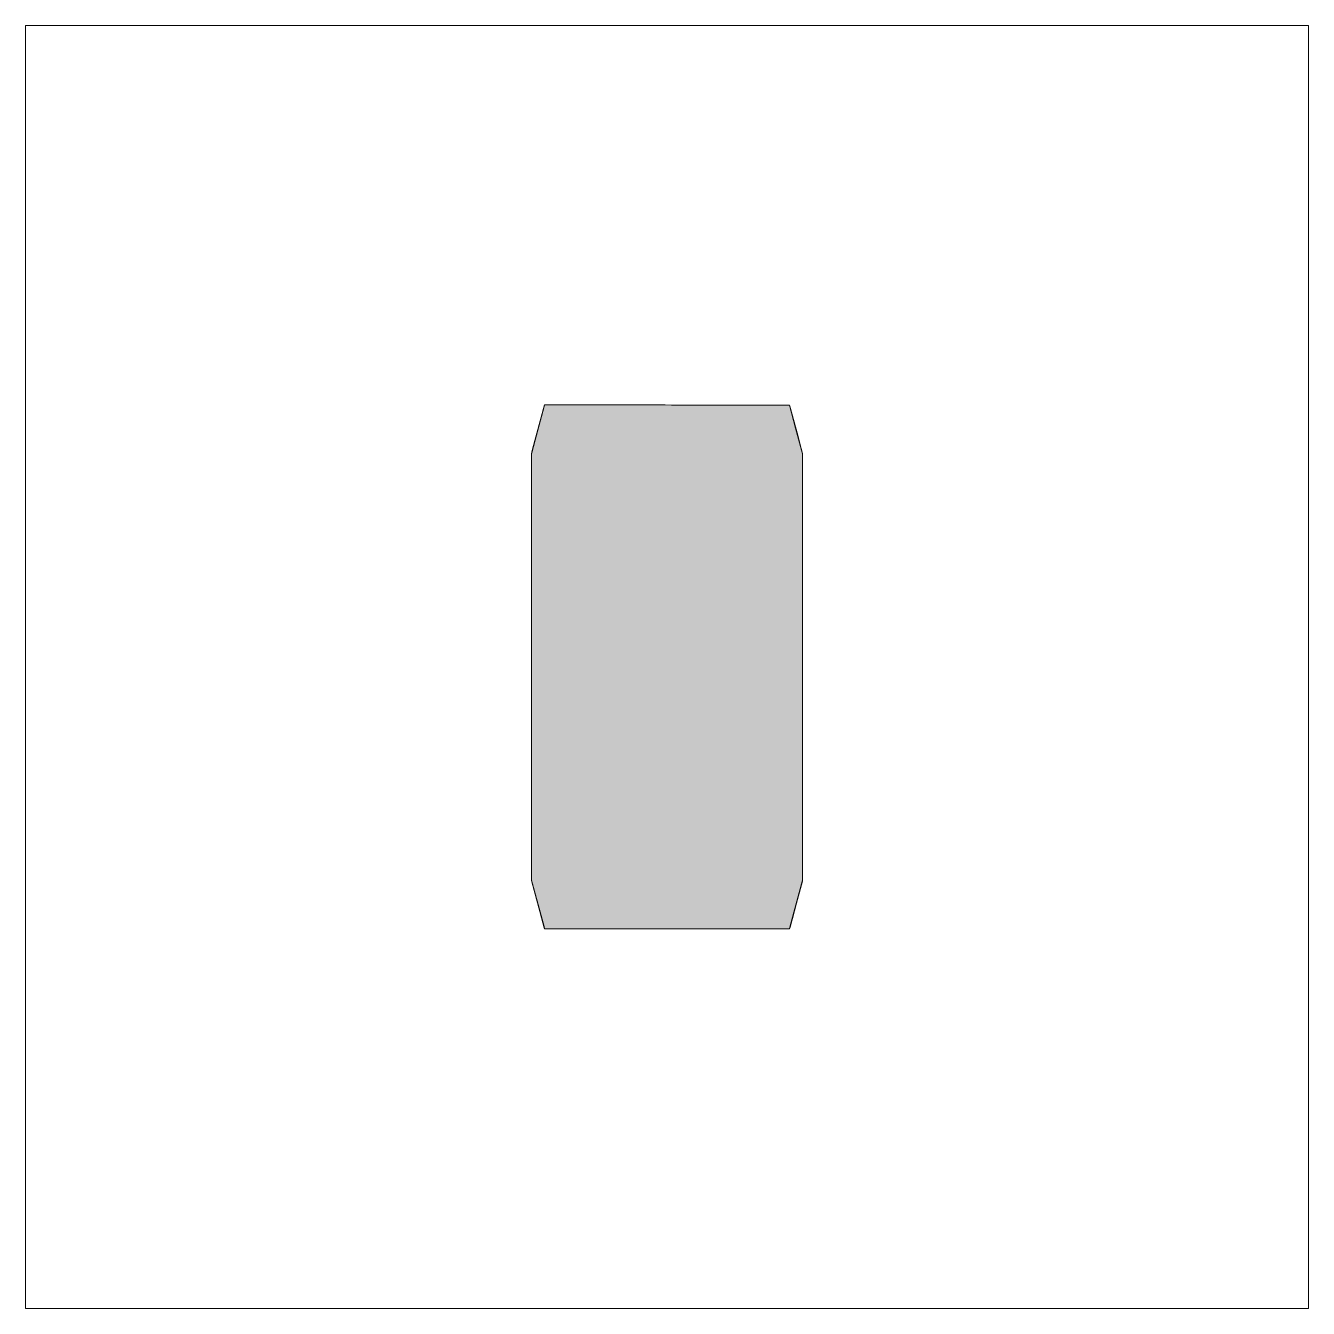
# Model space of a CAD drawing. Header units: inches. Extents: x 236 to 376, y 326 to 466.
import ezdxf

# ---------------------------------------------------------------- set-up
doc = ezdxf.new("R2010")
doc.units = ezdxf.units.IN
doc.header["$MEASUREMENT"] = 0
doc.layers.add('图层 1', color=7, linetype='Continuous')

# ---------------------------------------------------------------- blocks, each defined once
blk = doc.blocks.new('block 2')
at = {"layer": '图层 1'}
h = blk.add_hatch(color=7, dxfattribs=at)
h.dxf.hatch_style = 2
h.paths.add_polyline_path([(292.14, 425.13), (292.12, 425.07), (290.7, 419.76), (290.7, 373.23), (290.71, 373.18), (292.14, 367.94), (318.88, 367.94), (318.9, 367.99), (320.3, 373.24), (320.3, 419.76), (320.29, 419.82), (318.88, 425.06), (318.61, 425.06)])
at = {"layer": '图层 1', "lineweight": 0}
for points in [[(375.5, 466.5), (375.5, 326.5), (235.5, 326.5), (235.5, 466.5), (375.5, 466.5)], [(292.14, 425.13), (292.12, 425.07), (290.7, 419.76), (290.7, 373.23), (290.71, 373.18), (292.14, 367.94), (318.88, 367.94), (318.9, 367.99), (320.3, 373.24), (320.3, 419.76), (320.29, 419.82), (318.88, 425.06), (318.61, 425.06), (292.14, 425.13)]]:
    blk.add_lwpolyline(points, dxfattribs=at)
blk = doc.blocks.new('block 3')
at = {"layer": '图层 1'}
h = blk.add_hatch(color=7, dxfattribs=at)
h.dxf.hatch_style = 2
h.paths.add_polyline_path([(292.14, 425.13), (292.09, 424.95), (290.7, 419.76), (290.7, 373.23), (290.75, 373.06), (292.14, 367.94), (318.88, 367.94), (318.93, 368.11), (320.3, 373.24), (320.3, 419.76), (320.25, 419.94), (318.88, 425.06), (318.01, 425.06)])
at = {"layer": '图层 1', "lineweight": 0}
for points in [[(375.5, 466.5), (375.5, 326.5), (235.5, 326.5), (235.5, 466.5), (375.5, 466.5)], [(292.14, 425.13), (292.09, 424.95), (290.7, 419.76), (290.7, 373.23), (290.75, 373.06), (292.14, 367.94), (318.88, 367.94), (318.93, 368.11), (320.3, 373.24), (320.3, 419.76), (320.25, 419.94), (318.88, 425.06), (318.01, 425.06), (292.14, 425.13)]]:
    blk.add_lwpolyline(points, dxfattribs=at)
blk = doc.blocks.new('block 4')
at = {"layer": '图层 1'}
h = blk.add_hatch(color=7, dxfattribs=at)
h.dxf.hatch_style = 2
h.paths.add_polyline_path([(292.14, 425.13), (292.06, 424.82), (290.7, 419.76), (290.7, 373.23), (290.78, 372.93), (292.14, 367.94), (318.88, 367.94), (318.96, 368.25), (320.3, 373.24), (320.3, 419.76), (320.22, 420.07), (318.88, 425.06), (317.34, 425.07)])
at = {"layer": '图层 1', "lineweight": 0}
for points in [[(375.5, 466.5), (375.5, 326.5), (235.5, 326.5), (235.5, 466.5), (375.5, 466.5)], [(292.14, 425.13), (292.06, 424.82), (290.7, 419.76), (290.7, 373.23), (290.78, 372.93), (292.14, 367.94), (318.88, 367.94), (318.96, 368.25), (320.3, 373.24), (320.3, 419.76), (320.22, 420.07), (318.88, 425.06), (317.34, 425.07), (292.14, 425.13)]]:
    blk.add_lwpolyline(points, dxfattribs=at)
blk = doc.blocks.new('block 5')
at = {"layer": '图层 1'}
h = blk.add_hatch(color=7, dxfattribs=at)
h.dxf.hatch_style = 2
h.paths.add_polyline_path([(292.14, 425.13), (292.02, 424.69), (290.7, 419.76), (290.7, 373.23), (290.82, 372.8), (292.14, 367.94), (318.88, 367.94), (319, 368.38), (320.3, 373.24), (320.3, 419.76), (320.18, 420.2), (318.88, 425.06), (316.67, 425.07)])
at = {"layer": '图层 1', "lineweight": 0}
for points in [[(375.5, 466.5), (375.5, 326.5), (235.5, 326.5), (235.5, 466.5), (375.5, 466.5)], [(292.14, 425.13), (292.02, 424.69), (290.7, 419.76), (290.7, 373.23), (290.82, 372.8), (292.14, 367.94), (318.88, 367.94), (319, 368.38), (320.3, 373.24), (320.3, 419.76), (320.18, 420.2), (318.88, 425.06), (316.67, 425.07), (292.14, 425.13)]]:
    blk.add_lwpolyline(points, dxfattribs=at)
blk = doc.blocks.new('block 6')
at = {"layer": '图层 1'}
h = blk.add_hatch(color=7, dxfattribs=at)
h.dxf.hatch_style = 2
h.paths.add_polyline_path([(292.14, 425.13), (291.98, 424.55), (290.7, 419.76), (290.7, 373.23), (290.85, 372.66), (292.14, 367.94), (318.88, 367.94), (319.03, 368.51), (320.3, 373.24), (320.3, 419.76), (320.15, 420.33), (318.88, 425.06), (316.01, 425.07)])
at = {"layer": '图层 1', "lineweight": 0}
for points in [[(375.5, 466.5), (375.5, 326.5), (235.5, 326.5), (235.5, 466.5), (375.5, 466.5)], [(292.14, 425.13), (291.98, 424.55), (290.7, 419.76), (290.7, 373.23), (290.85, 372.66), (292.14, 367.94), (318.88, 367.94), (319.03, 368.51), (320.3, 373.24), (320.3, 419.76), (320.15, 420.33), (318.88, 425.06), (316.01, 425.07), (292.14, 425.13)]]:
    blk.add_lwpolyline(points, dxfattribs=at)
blk = doc.blocks.new('block 7')
at = {"layer": '图层 1'}
h = blk.add_hatch(color=7, dxfattribs=at)
h.dxf.hatch_style = 2
h.paths.add_polyline_path([(292.14, 425.13), (291.95, 424.42), (290.7, 419.76), (290.7, 373.23), (290.89, 372.53), (292.14, 367.94), (318.88, 367.94), (319.07, 368.64), (320.3, 373.24), (320.3, 419.76), (320.11, 420.47), (318.88, 425.06), (315.34, 425.07)])
at = {"layer": '图层 1', "lineweight": 0}
for points in [[(375.5, 466.5), (375.5, 326.5), (235.5, 326.5), (235.5, 466.5), (375.5, 466.5)], [(292.14, 425.13), (291.95, 424.42), (290.7, 419.76), (290.7, 373.23), (290.89, 372.53), (292.14, 367.94), (318.88, 367.94), (319.07, 368.64), (320.3, 373.24), (320.3, 419.76), (320.11, 420.47), (318.88, 425.06), (315.34, 425.07), (292.14, 425.13)]]:
    blk.add_lwpolyline(points, dxfattribs=at)
blk = doc.blocks.new('block 8')
at = {"layer": '图层 1'}
h = blk.add_hatch(color=7, dxfattribs=at)
h.dxf.hatch_style = 2
h.paths.add_polyline_path([(292.14, 425.13), (291.91, 424.28), (290.7, 419.76), (290.7, 373.23), (290.93, 372.4), (292.14, 367.94), (318.88, 367.94), (319.1, 368.78), (320.3, 373.24), (320.3, 419.76), (320.08, 420.6), (318.88, 425.06), (314.67, 425.07)])
at = {"layer": '图层 1', "lineweight": 0}
for points in [[(375.5, 466.5), (375.5, 326.5), (235.5, 326.5), (235.5, 466.5), (375.5, 466.5)], [(292.14, 425.13), (291.91, 424.28), (290.7, 419.76), (290.7, 373.23), (290.93, 372.4), (292.14, 367.94), (318.88, 367.94), (319.1, 368.78), (320.3, 373.24), (320.3, 419.76), (320.08, 420.6), (318.88, 425.06), (314.67, 425.07), (292.14, 425.13)]]:
    blk.add_lwpolyline(points, dxfattribs=at)
blk = doc.blocks.new('block 9')
at = {"layer": '图层 1'}
h = blk.add_hatch(color=7, dxfattribs=at)
h.dxf.hatch_style = 2
h.paths.add_polyline_path([(292.14, 425.13), (291.88, 424.15), (290.7, 419.76), (290.7, 373.23), (290.96, 372.27), (292.14, 367.94), (318.88, 367.94), (319.14, 368.91), (320.3, 373.24), (320.3, 419.76), (320.04, 420.73), (318.88, 425.06), (314, 425.07)])
at = {"layer": '图层 1', "lineweight": 0}
for points in [[(375.5, 466.5), (375.5, 326.5), (235.5, 326.5), (235.5, 466.5), (375.5, 466.5)], [(292.14, 425.13), (291.88, 424.15), (290.7, 419.76), (290.7, 373.23), (290.96, 372.27), (292.14, 367.94), (318.88, 367.94), (319.14, 368.91), (320.3, 373.24), (320.3, 419.76), (320.04, 420.73), (318.88, 425.06), (314, 425.07), (292.14, 425.13)]]:
    blk.add_lwpolyline(points, dxfattribs=at)
blk = doc.blocks.new('block 10')
at = {"layer": '图层 1'}
h = blk.add_hatch(color=7, dxfattribs=at)
h.dxf.hatch_style = 2
h.paths.add_polyline_path([(292.14, 425.13), (291.84, 424.02), (290.7, 419.76), (290.7, 373.23), (291, 372.13), (292.14, 367.94), (318.88, 367.94), (319.18, 369.04), (320.3, 373.24), (320.3, 419.76), (320.01, 420.86), (318.88, 425.06), (313.33, 425.08)])
at = {"layer": '图层 1', "lineweight": 0}
for points in [[(375.5, 466.5), (375.5, 326.5), (235.5, 326.5), (235.5, 466.5), (375.5, 466.5)], [(292.14, 425.13), (291.84, 424.02), (290.7, 419.76), (290.7, 373.23), (291, 372.13), (292.14, 367.94), (318.88, 367.94), (319.18, 369.04), (320.3, 373.24), (320.3, 419.76), (320.01, 420.86), (318.88, 425.06), (313.33, 425.08), (292.14, 425.13)]]:
    blk.add_lwpolyline(points, dxfattribs=at)
blk = doc.blocks.new('block 11')
at = {"layer": '图层 1'}
h = blk.add_hatch(color=7, dxfattribs=at)
h.dxf.hatch_style = 2
h.paths.add_polyline_path([(292.14, 425.13), (291.8, 423.88), (290.7, 419.76), (290.7, 373.23), (291.03, 372), (292.14, 367.94), (318.88, 367.94), (319.21, 369.17), (320.3, 373.24), (320.3, 419.76), (319.97, 421), (318.88, 425.06), (312.66, 425.08)])
at = {"layer": '图层 1', "lineweight": 0}
for points in [[(375.5, 466.5), (375.5, 326.5), (235.5, 326.5), (235.5, 466.5), (375.5, 466.5)], [(292.14, 425.13), (291.8, 423.88), (290.7, 419.76), (290.7, 373.23), (291.03, 372), (292.14, 367.94), (318.88, 367.94), (319.21, 369.17), (320.3, 373.24), (320.3, 419.76), (319.97, 421), (318.88, 425.06), (312.66, 425.08), (292.14, 425.13)]]:
    blk.add_lwpolyline(points, dxfattribs=at)
blk = doc.blocks.new('block 12')
at = {"layer": '图层 1'}
h = blk.add_hatch(color=7, dxfattribs=at)
h.dxf.hatch_style = 2
h.paths.add_polyline_path([(292.14, 425.13), (291.77, 423.75), (290.7, 419.76), (290.7, 373.23), (291.07, 371.87), (292.14, 367.94), (318.88, 367.94), (319.25, 369.3), (320.3, 373.24), (320.3, 419.76), (319.93, 421.13), (318.88, 425.06), (311.99, 425.08)])
at = {"layer": '图层 1', "lineweight": 0}
for points in [[(375.5, 466.5), (375.5, 326.5), (235.5, 326.5), (235.5, 466.5), (375.5, 466.5)], [(292.14, 425.13), (291.77, 423.75), (290.7, 419.76), (290.7, 373.23), (291.07, 371.87), (292.14, 367.94), (318.88, 367.94), (319.25, 369.3), (320.3, 373.24), (320.3, 419.76), (319.93, 421.13), (318.88, 425.06), (311.99, 425.08), (292.14, 425.13)]]:
    blk.add_lwpolyline(points, dxfattribs=at)
blk = doc.blocks.new('block 13')
at = {"layer": '图层 1'}
h = blk.add_hatch(color=7, dxfattribs=at)
h.dxf.hatch_style = 2
h.paths.add_polyline_path([(292.14, 425.13), (291.73, 423.61), (290.7, 419.76), (290.7, 373.23), (291.11, 371.74), (292.14, 367.94), (318.88, 367.94), (319.28, 369.44), (320.3, 373.24), (320.3, 419.76), (319.9, 421.26), (318.88, 425.06), (311.33, 425.08)])
at = {"layer": '图层 1', "lineweight": 0}
for points in [[(375.5, 466.5), (375.5, 326.5), (235.5, 326.5), (235.5, 466.5), (375.5, 466.5)], [(292.14, 425.13), (291.73, 423.61), (290.7, 419.76), (290.7, 373.23), (291.11, 371.74), (292.14, 367.94), (318.88, 367.94), (319.28, 369.44), (320.3, 373.24), (320.3, 419.76), (319.9, 421.26), (318.88, 425.06), (311.33, 425.08), (292.14, 425.13)]]:
    blk.add_lwpolyline(points, dxfattribs=at)
blk = doc.blocks.new('block 14')
at = {"layer": '图层 1'}
h = blk.add_hatch(color=7, dxfattribs=at)
h.dxf.hatch_style = 2
h.paths.add_polyline_path([(292.14, 425.13), (291.7, 423.48), (290.7, 419.76), (290.7, 373.23), (291.14, 371.61), (292.14, 367.94), (318.88, 367.94), (319.32, 369.57), (320.3, 373.24), (320.3, 419.76), (319.86, 421.39), (318.88, 425.06), (310.66, 425.08)])
at = {"layer": '图层 1', "lineweight": 0}
for points in [[(375.5, 466.5), (375.5, 326.5), (235.5, 326.5), (235.5, 466.5), (375.5, 466.5)], [(292.14, 425.13), (291.7, 423.48), (290.7, 419.76), (290.7, 373.23), (291.14, 371.61), (292.14, 367.94), (318.88, 367.94), (319.32, 369.57), (320.3, 373.24), (320.3, 419.76), (319.86, 421.39), (318.88, 425.06), (310.66, 425.08), (292.14, 425.13)]]:
    blk.add_lwpolyline(points, dxfattribs=at)
blk = doc.blocks.new('block 15')
at = {"layer": '图层 1'}
h = blk.add_hatch(color=7, dxfattribs=at)
h.dxf.hatch_style = 2
h.paths.add_polyline_path([(292.14, 425.13), (291.66, 423.34), (290.7, 419.76), (290.7, 373.23), (291.18, 371.47), (292.14, 367.94), (318.88, 367.94), (319.35, 369.7), (320.3, 373.24), (320.3, 419.76), (319.83, 421.53), (318.88, 425.06), (309.99, 425.08)])
at = {"layer": '图层 1', "lineweight": 0}
for points in [[(375.5, 466.5), (375.5, 326.5), (235.5, 326.5), (235.5, 466.5), (375.5, 466.5)], [(292.14, 425.13), (291.66, 423.34), (290.7, 419.76), (290.7, 373.23), (291.18, 371.47), (292.14, 367.94), (318.88, 367.94), (319.35, 369.7), (320.3, 373.24), (320.3, 419.76), (319.83, 421.53), (318.88, 425.06), (309.99, 425.08), (292.14, 425.13)]]:
    blk.add_lwpolyline(points, dxfattribs=at)
blk = doc.blocks.new('block 16')
at = {"layer": '图层 1'}
h = blk.add_hatch(color=7, dxfattribs=at)
h.dxf.hatch_style = 2
h.paths.add_polyline_path([(292.14, 425.13), (291.62, 423.21), (290.7, 419.76), (290.7, 373.23), (291.21, 371.34), (292.14, 367.94), (318.88, 367.94), (319.39, 369.83), (320.3, 373.24), (320.3, 419.76), (319.79, 421.66), (318.88, 425.06), (309.32, 425.09)])
at = {"layer": '图层 1', "lineweight": 0}
for points in [[(375.5, 466.5), (375.5, 326.5), (235.5, 326.5), (235.5, 466.5), (375.5, 466.5)], [(292.14, 425.13), (291.62, 423.21), (290.7, 419.76), (290.7, 373.23), (291.21, 371.34), (292.14, 367.94), (318.88, 367.94), (319.39, 369.83), (320.3, 373.24), (320.3, 419.76), (319.79, 421.66), (318.88, 425.06), (309.32, 425.09), (292.14, 425.13)]]:
    blk.add_lwpolyline(points, dxfattribs=at)
blk = doc.blocks.new('block 17')
at = {"layer": '图层 1'}
h = blk.add_hatch(color=7, dxfattribs=at)
h.dxf.hatch_style = 2
h.paths.add_polyline_path([(292.14, 425.13), (291.59, 423.08), (290.7, 419.76), (290.7, 373.23), (291.25, 371.21), (292.14, 367.94), (318.88, 367.94), (319.42, 369.97), (320.3, 373.24), (320.3, 419.76), (319.76, 421.79), (318.88, 425.06), (308.65, 425.09)])
at = {"layer": '图层 1', "lineweight": 0}
for points in [[(375.5, 466.5), (375.5, 326.5), (235.5, 326.5), (235.5, 466.5), (375.5, 466.5)], [(292.14, 425.13), (291.59, 423.08), (290.7, 419.76), (290.7, 373.23), (291.25, 371.21), (292.14, 367.94), (318.88, 367.94), (319.42, 369.97), (320.3, 373.24), (320.3, 419.76), (319.76, 421.79), (318.88, 425.06), (308.65, 425.09), (292.14, 425.13)]]:
    blk.add_lwpolyline(points, dxfattribs=at)
blk = doc.blocks.new('block 18')
at = {"layer": '图层 1'}
h = blk.add_hatch(color=7, dxfattribs=at)
h.dxf.hatch_style = 2
h.paths.add_polyline_path([(292.14, 425.13), (291.55, 422.94), (290.7, 419.76), (290.7, 373.23), (291.29, 371.08), (292.14, 367.94), (318.88, 367.94), (319.46, 370.1), (320.3, 373.24), (320.3, 419.76), (319.72, 421.92), (318.88, 425.06), (307.98, 425.09)])
at = {"layer": '图层 1', "lineweight": 0}
for points in [[(375.5, 466.5), (375.5, 326.5), (235.5, 326.5), (235.5, 466.5), (375.5, 466.5)], [(292.14, 425.13), (291.55, 422.94), (290.7, 419.76), (290.7, 373.23), (291.29, 371.08), (292.14, 367.94), (318.88, 367.94), (319.46, 370.1), (320.3, 373.24), (320.3, 419.76), (319.72, 421.92), (318.88, 425.06), (307.98, 425.09), (292.14, 425.13)]]:
    blk.add_lwpolyline(points, dxfattribs=at)
blk = doc.blocks.new('block 19')
at = {"layer": '图层 1'}
h = blk.add_hatch(color=7, dxfattribs=at)
h.dxf.hatch_style = 2
h.paths.add_polyline_path([(292.14, 425.13), (291.52, 422.81), (290.7, 419.76), (290.7, 373.23), (291.32, 370.94), (292.14, 367.94), (318.88, 367.94), (319.49, 370.23), (320.3, 373.24), (320.3, 419.76), (319.69, 422.06), (318.88, 425.06), (307.31, 425.09)])
at = {"layer": '图层 1', "lineweight": 0}
for points in [[(375.5, 466.5), (375.5, 326.5), (235.5, 326.5), (235.5, 466.5), (375.5, 466.5)], [(292.14, 425.13), (291.52, 422.81), (290.7, 419.76), (290.7, 373.23), (291.32, 370.94), (292.14, 367.94), (318.88, 367.94), (319.49, 370.23), (320.3, 373.24), (320.3, 419.76), (319.69, 422.06), (318.88, 425.06), (307.31, 425.09), (292.14, 425.13)]]:
    blk.add_lwpolyline(points, dxfattribs=at)
blk = doc.blocks.new('block 20')
at = {"layer": '图层 1'}
h = blk.add_hatch(color=7, dxfattribs=at)
h.dxf.hatch_style = 2
h.paths.add_polyline_path([(292.14, 425.13), (291.48, 422.67), (290.7, 419.76), (290.7, 373.23), (291.36, 370.81), (292.14, 367.94), (318.88, 367.94), (319.53, 370.36), (320.3, 373.24), (320.3, 419.76), (319.65, 422.19), (318.88, 425.06), (306.65, 425.09)])
at = {"layer": '图层 1', "lineweight": 0}
for points in [[(375.5, 466.5), (375.5, 326.5), (235.5, 326.5), (235.5, 466.5), (375.5, 466.5)], [(292.14, 425.13), (291.48, 422.67), (290.7, 419.76), (290.7, 373.23), (291.36, 370.81), (292.14, 367.94), (318.88, 367.94), (319.53, 370.36), (320.3, 373.24), (320.3, 419.76), (319.65, 422.19), (318.88, 425.06), (306.65, 425.09), (292.14, 425.13)]]:
    blk.add_lwpolyline(points, dxfattribs=at)
blk = doc.blocks.new('block 21')
at = {"layer": '图层 1'}
h = blk.add_hatch(color=7, dxfattribs=at)
h.dxf.hatch_style = 2
h.paths.add_polyline_path([(292.14, 425.13), (291.44, 422.54), (290.7, 419.76), (290.7, 373.23), (291.39, 370.68), (292.14, 367.94), (318.88, 367.94), (319.57, 370.5), (320.3, 373.24), (320.3, 419.76), (319.62, 422.32), (318.88, 425.06), (305.98, 425.09)])
at = {"layer": '图层 1', "lineweight": 0}
for points in [[(375.5, 466.5), (375.5, 326.5), (235.5, 326.5), (235.5, 466.5), (375.5, 466.5)], [(292.14, 425.13), (291.44, 422.54), (290.7, 419.76), (290.7, 373.23), (291.39, 370.68), (292.14, 367.94), (318.88, 367.94), (319.57, 370.5), (320.3, 373.24), (320.3, 419.76), (319.62, 422.32), (318.88, 425.06), (305.98, 425.09), (292.14, 425.13)]]:
    blk.add_lwpolyline(points, dxfattribs=at)
blk = doc.blocks.new('block 22')
at = {"layer": '图层 1'}
h = blk.add_hatch(color=7, dxfattribs=at)
h.dxf.hatch_style = 2
h.paths.add_polyline_path([(292.14, 425.13), (291.41, 422.41), (290.7, 419.76), (290.7, 373.23), (291.43, 370.55), (292.14, 367.94), (318.88, 367.94), (319.6, 370.63), (320.3, 373.24), (320.3, 419.76), (319.58, 422.45), (318.88, 425.06), (305.31, 425.1)])
at = {"layer": '图层 1', "lineweight": 0}
for points in [[(375.5, 466.5), (375.5, 326.5), (235.5, 326.5), (235.5, 466.5), (375.5, 466.5)], [(292.14, 425.13), (291.41, 422.41), (290.7, 419.76), (290.7, 373.23), (291.43, 370.55), (292.14, 367.94), (318.88, 367.94), (319.6, 370.63), (320.3, 373.24), (320.3, 419.76), (319.58, 422.45), (318.88, 425.06), (305.31, 425.1), (292.14, 425.13)]]:
    blk.add_lwpolyline(points, dxfattribs=at)
blk = doc.blocks.new('block 23')
at = {"layer": '图层 1'}
h = blk.add_hatch(color=7, dxfattribs=at)
h.dxf.hatch_style = 2
h.paths.add_polyline_path([(292.14, 425.13), (291.37, 422.27), (290.7, 419.76), (290.7, 373.23), (291.47, 370.42), (292.14, 367.94), (318.88, 367.94), (319.64, 370.76), (320.3, 373.24), (320.3, 419.76), (319.54, 422.58), (318.88, 425.06), (304.64, 425.1)])
at = {"layer": '图层 1', "lineweight": 0}
for points in [[(375.5, 466.5), (375.5, 326.5), (235.5, 326.5), (235.5, 466.5), (375.5, 466.5)], [(292.14, 425.13), (291.37, 422.27), (290.7, 419.76), (290.7, 373.23), (291.47, 370.42), (292.14, 367.94), (318.88, 367.94), (319.64, 370.76), (320.3, 373.24), (320.3, 419.76), (319.54, 422.58), (318.88, 425.06), (304.64, 425.1), (292.14, 425.13)]]:
    blk.add_lwpolyline(points, dxfattribs=at)
blk = doc.blocks.new('block 24')
at = {"layer": '图层 1'}
h = blk.add_hatch(color=7, dxfattribs=at)
h.dxf.hatch_style = 2
h.paths.add_polyline_path([(292.14, 425.13), (291.34, 422.14), (290.7, 419.76), (290.7, 373.23), (291.5, 370.28), (292.14, 367.94), (318.88, 367.94), (319.67, 370.89), (320.3, 373.24), (320.3, 419.76), (319.51, 422.72), (318.88, 425.06), (303.97, 425.1)])
at = {"layer": '图层 1', "lineweight": 0}
for points in [[(375.5, 466.5), (375.5, 326.5), (235.5, 326.5), (235.5, 466.5), (375.5, 466.5)], [(292.14, 425.13), (291.34, 422.14), (290.7, 419.76), (290.7, 373.23), (291.5, 370.28), (292.14, 367.94), (318.88, 367.94), (319.67, 370.89), (320.3, 373.24), (320.3, 419.76), (319.51, 422.72), (318.88, 425.06), (303.97, 425.1), (292.14, 425.13)]]:
    blk.add_lwpolyline(points, dxfattribs=at)
blk = doc.blocks.new('block 25')
at = {"layer": '图层 1'}
h = blk.add_hatch(color=7, dxfattribs=at)
h.dxf.hatch_style = 2
h.paths.add_polyline_path([(292.14, 425.13), (291.3, 422), (290.7, 419.76), (290.7, 373.23), (291.54, 370.15), (292.14, 367.94), (318.88, 367.94), (319.71, 371.03), (320.3, 373.24), (320.3, 419.76), (319.47, 422.85), (318.88, 425.06), (303.3, 425.1)])
at = {"layer": '图层 1', "lineweight": 0}
for points in [[(375.5, 466.5), (375.5, 326.5), (235.5, 326.5), (235.5, 466.5), (375.5, 466.5)], [(292.14, 425.13), (291.3, 422), (290.7, 419.76), (290.7, 373.23), (291.54, 370.15), (292.14, 367.94), (318.88, 367.94), (319.71, 371.03), (320.3, 373.24), (320.3, 419.76), (319.47, 422.85), (318.88, 425.06), (303.3, 425.1), (292.14, 425.13)]]:
    blk.add_lwpolyline(points, dxfattribs=at)
blk = doc.blocks.new('block 26')
at = {"layer": '图层 1'}
h = blk.add_hatch(color=7, dxfattribs=at)
h.dxf.hatch_style = 2
h.paths.add_polyline_path([(292.14, 425.13), (291.26, 421.87), (290.7, 419.76), (290.7, 373.23), (291.57, 370.02), (292.14, 367.94), (318.88, 367.94), (319.74, 371.16), (320.3, 373.24), (320.3, 419.76), (319.44, 422.98), (318.88, 425.06), (302.63, 425.1)])
at = {"layer": '图层 1', "lineweight": 0}
for points in [[(375.5, 466.5), (375.5, 326.5), (235.5, 326.5), (235.5, 466.5), (375.5, 466.5)], [(292.14, 425.13), (291.26, 421.87), (290.7, 419.76), (290.7, 373.23), (291.57, 370.02), (292.14, 367.94), (318.88, 367.94), (319.74, 371.16), (320.3, 373.24), (320.3, 419.76), (319.44, 422.98), (318.88, 425.06), (302.63, 425.1), (292.14, 425.13)]]:
    blk.add_lwpolyline(points, dxfattribs=at)
blk = doc.blocks.new('block 27')
at = {"layer": '图层 1'}
h = blk.add_hatch(color=7, dxfattribs=at)
h.dxf.hatch_style = 2
h.paths.add_polyline_path([(292.14, 425.13), (291.23, 421.73), (290.7, 419.76), (290.7, 373.23), (291.61, 369.89), (292.14, 367.94), (318.88, 367.94), (319.78, 371.29), (320.3, 373.24), (320.3, 419.76), (319.4, 423.11), (318.88, 425.06), (301.97, 425.1)])
at = {"layer": '图层 1', "lineweight": 0}
for points in [[(375.5, 466.5), (375.5, 326.5), (235.5, 326.5), (235.5, 466.5), (375.5, 466.5)], [(292.14, 425.13), (291.23, 421.73), (290.7, 419.76), (290.7, 373.23), (291.61, 369.89), (292.14, 367.94), (318.88, 367.94), (319.78, 371.29), (320.3, 373.24), (320.3, 419.76), (319.4, 423.11), (318.88, 425.06), (301.97, 425.1), (292.14, 425.13)]]:
    blk.add_lwpolyline(points, dxfattribs=at)
blk = doc.blocks.new('block 28')
at = {"layer": '图层 1'}
h = blk.add_hatch(color=7, dxfattribs=at)
h.dxf.hatch_style = 2
h.paths.add_polyline_path([(292.14, 425.13), (291.19, 421.6), (290.7, 419.76), (290.7, 373.23), (291.65, 369.75), (292.14, 367.94), (318.88, 367.94), (319.81, 371.42), (320.3, 373.24), (320.3, 419.76), (319.37, 423.25), (318.88, 425.06), (301.3, 425.11)])
at = {"layer": '图层 1', "lineweight": 0}
for points in [[(375.5, 466.5), (375.5, 326.5), (235.5, 326.5), (235.5, 466.5), (375.5, 466.5)], [(292.14, 425.13), (291.19, 421.6), (290.7, 419.76), (290.7, 373.23), (291.65, 369.75), (292.14, 367.94), (318.88, 367.94), (319.81, 371.42), (320.3, 373.24), (320.3, 419.76), (319.37, 423.25), (318.88, 425.06), (301.3, 425.11), (292.14, 425.13)]]:
    blk.add_lwpolyline(points, dxfattribs=at)
blk = doc.blocks.new('block 29')
at = {"layer": '图层 1'}
h = blk.add_hatch(color=7, dxfattribs=at)
h.dxf.hatch_style = 2
h.paths.add_polyline_path([(292.14, 425.13), (291.16, 421.47), (290.7, 419.76), (290.7, 373.23), (291.68, 369.62), (292.14, 367.94), (318.88, 367.94), (319.85, 371.56), (320.3, 373.24), (320.3, 419.76), (319.33, 423.38), (318.88, 425.06), (300.63, 425.11)])
at = {"layer": '图层 1', "lineweight": 0}
for points in [[(375.5, 466.5), (375.5, 326.5), (235.5, 326.5), (235.5, 466.5), (375.5, 466.5)], [(292.14, 425.13), (291.16, 421.47), (290.7, 419.76), (290.7, 373.23), (291.68, 369.62), (292.14, 367.94), (318.88, 367.94), (319.85, 371.56), (320.3, 373.24), (320.3, 419.76), (319.33, 423.38), (318.88, 425.06), (300.63, 425.11), (292.14, 425.13)]]:
    blk.add_lwpolyline(points, dxfattribs=at)
blk = doc.blocks.new('block 30')
at = {"layer": '图层 1'}
h = blk.add_hatch(color=7, dxfattribs=at)
h.dxf.hatch_style = 2
h.paths.add_polyline_path([(292.14, 425.13), (291.12, 421.33), (290.7, 419.76), (290.7, 373.23), (291.72, 369.49), (292.14, 367.94), (318.88, 367.94), (319.88, 371.69), (320.3, 373.24), (320.3, 419.76), (319.29, 423.51), (318.88, 425.06), (299.96, 425.11)])
at = {"layer": '图层 1', "lineweight": 0}
for points in [[(375.5, 466.5), (375.5, 326.5), (235.5, 326.5), (235.5, 466.5), (375.5, 466.5)], [(292.14, 425.13), (291.12, 421.33), (290.7, 419.76), (290.7, 373.23), (291.72, 369.49), (292.14, 367.94), (318.88, 367.94), (319.88, 371.69), (320.3, 373.24), (320.3, 419.76), (319.29, 423.51), (318.88, 425.06), (299.96, 425.11), (292.14, 425.13)]]:
    blk.add_lwpolyline(points, dxfattribs=at)
blk = doc.blocks.new('block 31')
at = {"layer": '图层 1'}
h = blk.add_hatch(color=7, dxfattribs=at)
h.dxf.hatch_style = 2
h.paths.add_polyline_path([(292.14, 425.13), (291.08, 421.2), (290.7, 419.76), (290.7, 373.23), (291.75, 369.36), (292.14, 367.94), (318.88, 367.94), (319.92, 371.82), (320.3, 373.24), (320.3, 419.76), (319.26, 423.64), (318.88, 425.06), (299.29, 425.11)])
at = {"layer": '图层 1', "lineweight": 0}
for points in [[(375.5, 466.5), (375.5, 326.5), (235.5, 326.5), (235.5, 466.5), (375.5, 466.5)], [(292.14, 425.13), (291.08, 421.2), (290.7, 419.76), (290.7, 373.23), (291.75, 369.36), (292.14, 367.94), (318.88, 367.94), (319.92, 371.82), (320.3, 373.24), (320.3, 419.76), (319.26, 423.64), (318.88, 425.06), (299.29, 425.11), (292.14, 425.13)]]:
    blk.add_lwpolyline(points, dxfattribs=at)
blk = doc.blocks.new('block 32')
at = {"layer": '图层 1'}
h = blk.add_hatch(color=7, dxfattribs=at)
h.dxf.hatch_style = 2
h.paths.add_polyline_path([(292.14, 425.13), (291.05, 421.06), (290.7, 419.76), (290.7, 373.23), (291.79, 369.22), (292.14, 367.94), (318.88, 367.94), (319.96, 371.95), (320.3, 373.24), (320.3, 419.76), (319.22, 423.78), (318.88, 425.06), (298.62, 425.11)])
at = {"layer": '图层 1', "lineweight": 0}
for points in [[(375.5, 466.5), (375.5, 326.5), (235.5, 326.5), (235.5, 466.5), (375.5, 466.5)], [(292.14, 425.13), (291.05, 421.06), (290.7, 419.76), (290.7, 373.23), (291.79, 369.22), (292.14, 367.94), (318.88, 367.94), (319.96, 371.95), (320.3, 373.24), (320.3, 419.76), (319.22, 423.78), (318.88, 425.06), (298.62, 425.11), (292.14, 425.13)]]:
    blk.add_lwpolyline(points, dxfattribs=at)
blk = doc.blocks.new('block 33')
at = {"layer": '图层 1'}
h = blk.add_hatch(color=7, dxfattribs=at)
h.dxf.hatch_style = 2
h.paths.add_polyline_path([(292.14, 425.13), (291.01, 420.93), (290.7, 419.76), (290.7, 373.23), (291.83, 369.09), (292.14, 367.94), (318.88, 367.94), (319.99, 372.08), (320.3, 373.24), (320.3, 419.76), (319.19, 423.91), (318.88, 425.06), (297.95, 425.11)])
at = {"layer": '图层 1', "lineweight": 0}
for points in [[(375.5, 466.5), (375.5, 326.5), (235.5, 326.5), (235.5, 466.5), (375.5, 466.5)], [(292.14, 425.13), (291.01, 420.93), (290.7, 419.76), (290.7, 373.23), (291.83, 369.09), (292.14, 367.94), (318.88, 367.94), (319.99, 372.08), (320.3, 373.24), (320.3, 419.76), (319.19, 423.91), (318.88, 425.06), (297.95, 425.11), (292.14, 425.13)]]:
    blk.add_lwpolyline(points, dxfattribs=at)
blk = doc.blocks.new('block 34')
at = {"layer": '图层 1'}
h = blk.add_hatch(color=7, dxfattribs=at)
h.dxf.hatch_style = 2
h.paths.add_polyline_path([(292.14, 425.13), (290.98, 420.8), (290.7, 419.76), (290.7, 373.23), (291.86, 368.96), (292.14, 367.94), (318.88, 367.94), (320.03, 372.22), (320.3, 373.24), (320.3, 419.76), (319.15, 424.04), (318.88, 425.06), (297.29, 425.12)])
at = {"layer": '图层 1', "lineweight": 0}
for points in [[(375.5, 466.5), (375.5, 326.5), (235.5, 326.5), (235.5, 466.5), (375.5, 466.5)], [(292.14, 425.13), (290.98, 420.8), (290.7, 419.76), (290.7, 373.23), (291.86, 368.96), (292.14, 367.94), (318.88, 367.94), (320.03, 372.22), (320.3, 373.24), (320.3, 419.76), (319.15, 424.04), (318.88, 425.06), (297.29, 425.12), (292.14, 425.13)]]:
    blk.add_lwpolyline(points, dxfattribs=at)
blk = doc.blocks.new('block 35')
at = {"layer": '图层 1'}
h = blk.add_hatch(color=7, dxfattribs=at)
h.dxf.hatch_style = 2
h.paths.add_polyline_path([(292.14, 425.13), (290.94, 420.66), (290.7, 419.76), (290.7, 373.23), (291.9, 368.83), (292.14, 367.94), (318.88, 367.94), (320.06, 372.35), (320.3, 373.24), (320.3, 419.76), (319.12, 424.17), (318.88, 425.06), (296.62, 425.12)])
at = {"layer": '图层 1', "lineweight": 0}
for points in [[(375.5, 466.5), (375.5, 326.5), (235.5, 326.5), (235.5, 466.5), (375.5, 466.5)], [(292.14, 425.13), (290.94, 420.66), (290.7, 419.76), (290.7, 373.23), (291.9, 368.83), (292.14, 367.94), (318.88, 367.94), (320.06, 372.35), (320.3, 373.24), (320.3, 419.76), (319.12, 424.17), (318.88, 425.06), (296.62, 425.12), (292.14, 425.13)]]:
    blk.add_lwpolyline(points, dxfattribs=at)
blk = doc.blocks.new('block 36')
at = {"layer": '图层 1'}
h = blk.add_hatch(color=7, dxfattribs=at)
h.dxf.hatch_style = 2
h.paths.add_polyline_path([(292.14, 425.13), (290.9, 420.53), (290.7, 419.76), (290.7, 373.23), (291.93, 368.7), (292.14, 367.94), (318.88, 367.94), (320.1, 372.48), (320.3, 373.24), (320.3, 419.76), (319.08, 424.31), (318.88, 425.06), (295.95, 425.12)])
at = {"layer": '图层 1', "lineweight": 0}
for points in [[(375.5, 466.5), (375.5, 326.5), (235.5, 326.5), (235.5, 466.5), (375.5, 466.5)], [(292.14, 425.13), (290.9, 420.53), (290.7, 419.76), (290.7, 373.23), (291.93, 368.7), (292.14, 367.94), (318.88, 367.94), (320.1, 372.48), (320.3, 373.24), (320.3, 419.76), (319.08, 424.31), (318.88, 425.06), (295.95, 425.12), (292.14, 425.13)]]:
    blk.add_lwpolyline(points, dxfattribs=at)
blk = doc.blocks.new('block 37')
at = {"layer": '图层 1'}
h = blk.add_hatch(color=7, dxfattribs=at)
h.dxf.hatch_style = 2
h.paths.add_polyline_path([(292.14, 425.13), (290.87, 420.39), (290.7, 419.76), (290.7, 373.23), (291.97, 368.56), (292.14, 367.94), (318.88, 367.94), (320.13, 372.62), (320.3, 373.24), (320.3, 419.76), (319.05, 424.44), (318.88, 425.06), (295.28, 425.12)])
at = {"layer": '图层 1', "lineweight": 0}
for points in [[(375.5, 466.5), (375.5, 326.5), (235.5, 326.5), (235.5, 466.5), (375.5, 466.5)], [(292.14, 425.13), (290.87, 420.39), (290.7, 419.76), (290.7, 373.23), (291.97, 368.56), (292.14, 367.94), (318.88, 367.94), (320.13, 372.62), (320.3, 373.24), (320.3, 419.76), (319.05, 424.44), (318.88, 425.06), (295.28, 425.12), (292.14, 425.13)]]:
    blk.add_lwpolyline(points, dxfattribs=at)
blk = doc.blocks.new('block 38')
at = {"layer": '图层 1'}
h = blk.add_hatch(color=7, dxfattribs=at)
h.dxf.hatch_style = 2
h.paths.add_polyline_path([(292.14, 425.13), (290.83, 420.26), (290.7, 419.76), (290.7, 373.23), (292.01, 368.43), (292.14, 367.94), (318.88, 367.94), (320.17, 372.75), (320.3, 373.24), (320.3, 419.76), (319.01, 424.57), (318.88, 425.06), (294.61, 425.12)])
at = {"layer": '图层 1', "lineweight": 0}
for points in [[(375.5, 466.5), (375.5, 326.5), (235.5, 326.5), (235.5, 466.5), (375.5, 466.5)], [(292.14, 425.13), (290.83, 420.26), (290.7, 419.76), (290.7, 373.23), (292.01, 368.43), (292.14, 367.94), (318.88, 367.94), (320.17, 372.75), (320.3, 373.24), (320.3, 419.76), (319.01, 424.57), (318.88, 425.06), (294.61, 425.12), (292.14, 425.13)]]:
    blk.add_lwpolyline(points, dxfattribs=at)
blk = doc.blocks.new('block 39')
at = {"layer": '图层 1'}
h = blk.add_hatch(color=7, dxfattribs=at)
h.dxf.hatch_style = 2
h.paths.add_polyline_path([(292.14, 425.13), (290.8, 420.13), (290.7, 419.76), (290.7, 373.23), (292.04, 368.3), (292.14, 367.94), (318.88, 367.94), (320.2, 372.88), (320.3, 373.24), (320.3, 419.76), (318.98, 424.7), (318.88, 425.06), (293.94, 425.12)])
at = {"layer": '图层 1', "lineweight": 0}
for points in [[(375.5, 466.5), (375.5, 326.5), (235.5, 326.5), (235.5, 466.5), (375.5, 466.5)], [(292.14, 425.13), (290.8, 420.13), (290.7, 419.76), (290.7, 373.23), (292.04, 368.3), (292.14, 367.94), (318.88, 367.94), (320.2, 372.88), (320.3, 373.24), (320.3, 419.76), (318.98, 424.7), (318.88, 425.06), (293.94, 425.12), (292.14, 425.13)]]:
    blk.add_lwpolyline(points, dxfattribs=at)
blk = doc.blocks.new('block 40')
at = {"layer": '图层 1'}
h = blk.add_hatch(color=7, dxfattribs=at)
h.dxf.hatch_style = 2
h.paths.add_polyline_path([(292.14, 425.13), (290.76, 419.99), (290.7, 419.76), (290.7, 373.23), (292.08, 368.17), (292.14, 367.94), (318.88, 367.94), (320.24, 373.01), (320.3, 373.24), (320.3, 419.76), (318.94, 424.84), (318.88, 425.06), (293.27, 425.13)])
at = {"layer": '图层 1', "lineweight": 0}
for points in [[(375.5, 466.5), (375.5, 326.5), (235.5, 326.5), (235.5, 466.5), (375.5, 466.5)], [(292.14, 425.13), (290.76, 419.99), (290.7, 419.76), (290.7, 373.23), (292.08, 368.17), (292.14, 367.94), (318.88, 367.94), (320.24, 373.01), (320.3, 373.24), (320.3, 419.76), (318.94, 424.84), (318.88, 425.06), (293.27, 425.13), (292.14, 425.13)]]:
    blk.add_lwpolyline(points, dxfattribs=at)
blk = doc.blocks.new('block 41')
at = {"layer": '图层 1'}
h = blk.add_hatch(color=7, dxfattribs=at)
h.dxf.hatch_style = 2
h.paths.add_polyline_path([(292.14, 425.13), (290.73, 419.86), (290.7, 419.76), (290.7, 373.23), (292.11, 368.04), (292.14, 367.94), (318.88, 367.94), (320.28, 373.14), (320.3, 373.24), (320.3, 419.76), (318.9, 424.97), (318.88, 425.06), (292.61, 425.13)])
at = {"layer": '图层 1', "lineweight": 0}
for points in [[(375.5, 466.5), (375.5, 326.5), (235.5, 326.5), (235.5, 466.5), (375.5, 466.5)], [(292.14, 425.13), (290.73, 419.86), (290.7, 419.76), (290.7, 373.23), (292.11, 368.04), (292.14, 367.94), (318.88, 367.94), (320.28, 373.14), (320.3, 373.24), (320.3, 419.76), (318.9, 424.97), (318.88, 425.06), (292.61, 425.13), (292.14, 425.13)]]:
    blk.add_lwpolyline(points, dxfattribs=at)

msp = doc.modelspace()

# ---------------------------------------------------------------- block references
at = {"layer": '图层 1'}
for name in ['block 2', 'block 3', 'block 4', 'block 5', 'block 6', 'block 7', 'block 8', 'block 9', 'block 10', 'block 11', 'block 12', 'block 13', 'block 14', 'block 15', 'block 16', 'block 17', 'block 18', 'block 19', 'block 20', 'block 21', 'block 22', 'block 23', 'block 24', 'block 25', 'block 26', 'block 27', 'block 28', 'block 29', 'block 30', 'block 31', 'block 32', 'block 33', 'block 34', 'block 35', 'block 36', 'block 37', 'block 38', 'block 39', 'block 40', 'block 41']:
    msp.add_blockref(name, (0, 0), dxfattribs=at)

doc.saveas('drawing.dxf')
